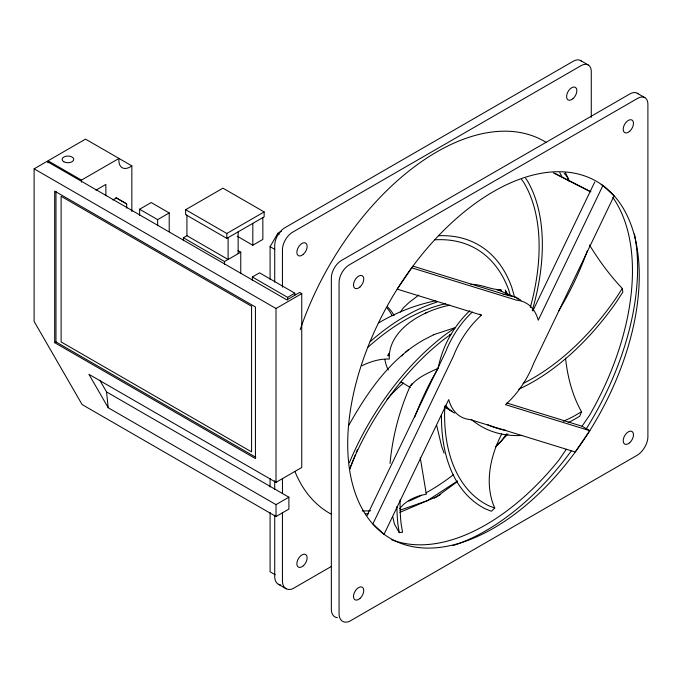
<?xml version="1.0" encoding="UTF-8"?>
<svg xmlns="http://www.w3.org/2000/svg" width="682" height="682" viewBox="0 0 682 682"><rect width="100%" height="100%" fill="white"/><g stroke="black" fill="none" stroke-linecap="round" stroke-linejoin="round"><path stroke-width="1.02" d="M276.022 516.521L276.022 504.629L108.216 407.751L88.916 374.316L276.014 482.344L301.759 467.485L301.751 293.635L299.696 292.442L286.832 299.875L46.981 161.395L34.117 168.829L34.1 321.401L82.113 404.571L276.022 516.521L288.887 509.087L288.887 497.204L106.545 391.92L99.768 380.181M48.013 162.845L48.013 160.799L85.523 139.128L131.848 165.862L131.848 211.59M126.699 208.155L126.699 203.901L115.855 197.635M361.912 365.757A98.506 56.87 -60 0 1 386.566 358.996L389.26 359.116C388.092 328.98 424.161 310.148 449.779 305.195M411.937 383.693L410.965 385.671C417.529 377.155 428.62 372.841 438.194 368.237C442.226 346.362 453.726 326.022 469.796 310.694M444.92 406.557L444.604 412.047A194.66 112.394 -60 0 0 488.875 505.805L494.731 508.039L491.432 511.27L485.55 508.951A196.714 113.57 -60 0 1 441.476 414.554M390.036 463.487C392.457 436.642 399.43 410.257 410.385 385.637L410.99 384.972M532.241 310.404L532.864 308.435A196.714 113.57 -60 0 0 527.28 180.653L525.634 178.3M349.61 469.071L351.878 463.18A194.66 112.394 -60 0 1 445.951 337.812L450.93 334.325L449.668 334.615L450.427 335.05M349.474 462.532L350.25 460.555A196.714 113.57 -60 0 1 445.713 334.342L455.593 327.496L434.059 334.555L423.974 339.721C390.232 358.672 367.248 392.414 348.724 425.415M349.695 469.463L355.45 454.647M356.226 452.669L357.377 449.711M565.54 358.084C567.509 376.703 572.266 395.364 581.507 411.757L579.726 416.259L572.036 420.692A196.714 113.57 -60 0 1 568.149 422.627M501.756 433.94C490.128 456.301 484.169 484.143 494.731 508.039M366.993 515.635L445.644 351.869A65.515 37.825 -60 0 1 472.319 312.015M532.804 310.992L594.738 182.026M601.2 184.541L602.922 185.53L538.226 320.225A65.515 37.825 -60 0 0 516.641 300.208L411.749 267.83L397.188 289.134L481.492 315.161A65.515 37.825 -60 0 0 453.359 356.328L372.875 523.921L384.043 534.287L448.73 399.584A65.515 37.825 -60 0 0 470.316 419.609L575.216 451.987L589.777 430.683L582.053 426.224L506.888 403.019M388.902 353.293L387.666 355.68L388.851 355.731M438.194 368.237L431.51 380.01A196.714 113.57 -60 0 0 414.656 417.273M270.089 279.458L270.089 246.679L277.813 233.312L281.444 231.207M589.478 244.983C598.966 260.481 609.751 275.255 622.282 288.443L616.468 297.48A194.66 112.394 -60 0 1 523.154 383.437M400.325 312.083L403.352 307.872L408.944 302.586L418.799 295.05M566.299 449.285L559.112 459.804A207.464 119.776 -60 0 1 391.442 539.641M582.053 426.224L589.495 415.338A207.464 119.776 -60 0 0 612.803 197.405M506.607 433.871L501.551 440.708L496.3 445.815M399.805 508.627C405.935 500.281 416.387 495.984 426.327 494.237L420.257 457.733M401.758 355.995L403.036 354.504M495.771 446.812L508.047 433.854M405.543 352.185L408.578 349.542M400.044 382.96L401.221 381.997L410.385 387.581M457.102 481.85L436.864 496.615L399.848 512.353M434.059 334.555L433.582 334.768M424.579 313.567L427.111 312.356M457.588 480.904L427.571 500.562L400.061 510.187M378.8 322.833C396.319 312.407 415.611 304.931 435.576 300.779M581.507 411.757L573.894 416.199A194.66 112.394 -60 0 1 563.323 421.254M81.456 182.154L81.456 180.108L118.983 158.437A16.087 9.284 -60 0 0 131.848 165.862M95.923 190.159L105.872 184.421L105.872 195.768M112.897 199.979L116.4 197.959L126.699 203.901M139.614 215.35L139.614 209.238L151.199 202.545L169.213 212.946L169.213 231.735M139.614 209.238L157.627 219.638L169.213 212.946M185.64 209.706L222.954 188.164L264.139 211.931L264.139 216.842L226.816 238.385L185.64 214.608L185.64 209.706L226.816 233.483L264.139 211.931M183.364 240.661L183.364 237.762L186.97 235.682M54.688 342.671L255.435 458.568L255.435 307.002L54.688 191.105L54.688 342.671L55.975 341.929L255.801 457.29M183.364 237.762L224.548 261.538L240.763 252.178L240.763 273.431M237.259 236.236L252.809 245.222L262.851 239.425L262.851 217.584M252.34 280.558L252.34 276.994L259.544 272.834L294.803 293.192L294.803 295.255M252.34 276.994L287.599 297.352L294.803 293.192M276.014 482.344L276.014 308.494L301.751 293.635M276.022 504.629L288.887 497.204M434.204 498.141L440.649 494.424M331.418 566.41L292.74 588.737A17.289 9.983 -60 0 1 282.442 579.819L282.442 512.779M392.772 516.743L394.392 524.04L399.285 532.676L402.559 532.224L401.195 524.356A194.66 112.394 -60 0 1 400.146 499.949M503.299 294.564L506.351 294.266L515.942 297.224L518.149 299.279M365.39 513.87L368.493 513.844M470.87 284.3C481.27 284.113 490.801 289.85 501.099 289.756L501.543 291.342L510.358 295.502L508.832 290.276A194.66 112.394 -60 0 0 434.954 239.817M496.794 289.756L501.543 291.342M413.104 266.176L508.925 295.749A65.515 37.825 -60 0 1 520.98 300.37M589.777 430.683L505.473 404.656A65.515 37.825 -60 0 0 533.597 363.489L614.09 195.896L602.922 185.53A206.152 119.026 -60 0 0 355.365 385.807A206.152 119.026 -60 0 0 522.156 508.388A206.152 119.026 -60 0 0 602.922 185.53M402.056 382.773L403.454 383.207L400.701 385.458A98.506 56.87 -60 0 0 387.026 399.337M444.349 407.188L452.345 411.297M499.343 289.748L501.279 290.626M506.027 292.825L507.902 293.703M554.747 173.262L590.91 191.77M553.332 172.827L590.228 191.693M580.544 60.519L588.268 64.978M637.167 93.212L644.882 97.671M479.778 314.172L481.492 315.161M277.813 233.312L279.356 234.199M270.089 246.679L274.718 249.356M238.018 250.592L240.763 252.178M48.013 160.799L81.456 180.108M34.117 168.829L276.014 308.494M275.238 574.773L270.089 571.797L270.089 512.404M278.384 584.269L286.108 588.728M444.971 405.645L450.427 410.7M564.074 173.185L567.492 177.098L568.899 181.045M521.594 179.443L523.785 182.512A194.66 112.394 -60 0 1 530.332 307.471M507.493 294.13L505.277 290.029L506.274 293.55M565.497 172.699L569.197 180.866M444.059 453.163L441.544 445.951L436.676 425.346M514.458 296.772L511.867 287.625A196.714 113.57 -60 0 0 438.765 235.733M399.285 532.676L397.956 524.697A196.714 113.57 -60 0 1 396.95 506.453M622.282 288.443L622.845 292.101L616.946 301.205A196.714 113.57 -60 0 1 518.712 389.226M106.545 391.92L108.216 407.751M591.277 117.372L591.277 71.644A14.561 8.406 -60 0 0 580.987 65.702L292.74 232.119A14.373 8.295 -60 0 0 282.442 249.953L282.442 287.19M287.599 297.352L287.599 300.02M282.442 478.73L282.442 493.632M274.718 282.135L274.718 245.494A14.373 8.295 -60 0 1 285.016 227.66L573.264 61.244A14.561 8.406 -60 0 1 581.431 61.175M274.718 480.657L274.718 489.625M274.718 515.081L274.718 575.361A17.289 9.983 -60 0 0 280.779 584.986M270.089 478.466L270.089 486.948M252.809 223.372L252.809 245.222M238.146 231.846L238.146 253.687M228.103 237.643L228.103 259.484L186.928 235.708L186.928 214.907M226.816 233.483L226.816 238.385M224.548 261.538L224.548 264.437M157.627 219.638L157.627 225.751M55.975 191.42L55.975 341.929M559.769 172.648A206.152 119.026 -60 0 1 561.636 176.075M453.487 474.663A206.152 119.026 -60 0 1 426.011 492.847M421.604 495.209A206.152 119.026 -60 0 1 408.893 501.142M370.684 510.707A206.152 119.026 -60 0 1 362.287 510.937M454.749 413.096A65.515 37.825 -60 0 1 445.644 405.355M300.165 329.781A214.745 123.979 -60 0 1 546.009 142.308M331.299 514.202A214.745 123.979 -60 0 1 295.093 471.876M337.402 617.679A17.289 9.983 -60 0 1 331.341 608.054L331.341 278.179A14.373 8.295 -60 0 1 341.639 260.353L629.887 93.928A14.561 8.406 -60 0 1 638.054 93.869M634.439 233.986A214.745 123.979 -60 0 1 586.051 429.2M571.175 451.1A214.745 123.979 -60 0 1 453.01 545.566M387.214 308.162A98.506 56.87 -60 0 1 391.911 315.331M387.529 306.926A98.506 56.87 -60 0 1 394.111 315.459M367.854 347.36A194.66 112.394 -60 0 1 445.474 303.737M388.288 370.062A65.515 37.825 -60 0 1 384.861 359.465M522.045 435.44A196.714 113.57 -60 0 1 471.748 419.762M505.763 430.325A194.66 112.394 -60 0 1 487.63 424.664M370.215 341.597A196.714 113.57 -60 0 1 437 302.109M587.33 250.737A196.714 113.57 -60 0 1 558.43 311.333M637.602 98.387L349.355 264.812A14.373 8.295 -60 0 0 339.065 282.638L339.065 612.513A17.289 9.983 -60 0 0 349.355 621.43L637.602 455.005A15.328 8.849 -60 0 0 647.9 437.179L647.9 104.337A14.561 8.406 -60 0 0 637.602 98.387M251.573 306.261L61.116 196.305L61.116 341.929L251.573 451.885L251.573 306.261M63.827 161.77A5.823 3.359 0 0 0 73.571 160.261A5.823 3.359 0 0 0 66.435 156.144A5.823 3.359 0 0 0 63.827 161.77M359.951 598.464A7.28 4.203 -60 0 0 362.261 587.185A7.28 4.203 -60 0 0 353.651 594.823A7.28 4.203 -60 0 0 359.951 598.464M359.951 287.02A7.28 4.203 -60 0 0 362.261 275.741A7.28 4.203 -60 0 0 353.651 283.38A7.28 4.203 -60 0 0 359.951 287.02M629.674 131.294A7.28 4.203 -60 0 0 631.984 120.023A7.28 4.203 -60 0 0 623.365 127.653A7.28 4.203 -60 0 0 629.674 131.294M629.674 442.746A7.28 4.203 -60 0 0 631.984 431.467A7.28 4.203 -60 0 0 623.365 439.106A7.28 4.203 -60 0 0 629.674 442.746M303.337 565.77A7.28 4.203 -60 0 0 305.638 554.5A7.28 4.203 -60 0 0 297.028 562.13A7.28 4.203 -60 0 0 303.337 565.77M303.337 254.326A7.28 4.203 -60 0 0 305.638 243.048A7.28 4.203 -60 0 0 297.028 250.686A7.28 4.203 -60 0 0 303.337 254.326M573.051 98.609A7.28 4.203 -60 0 0 575.361 87.33A7.28 4.203 -60 0 0 566.751 94.969A7.28 4.203 -60 0 0 573.051 98.609"/></g></svg>
